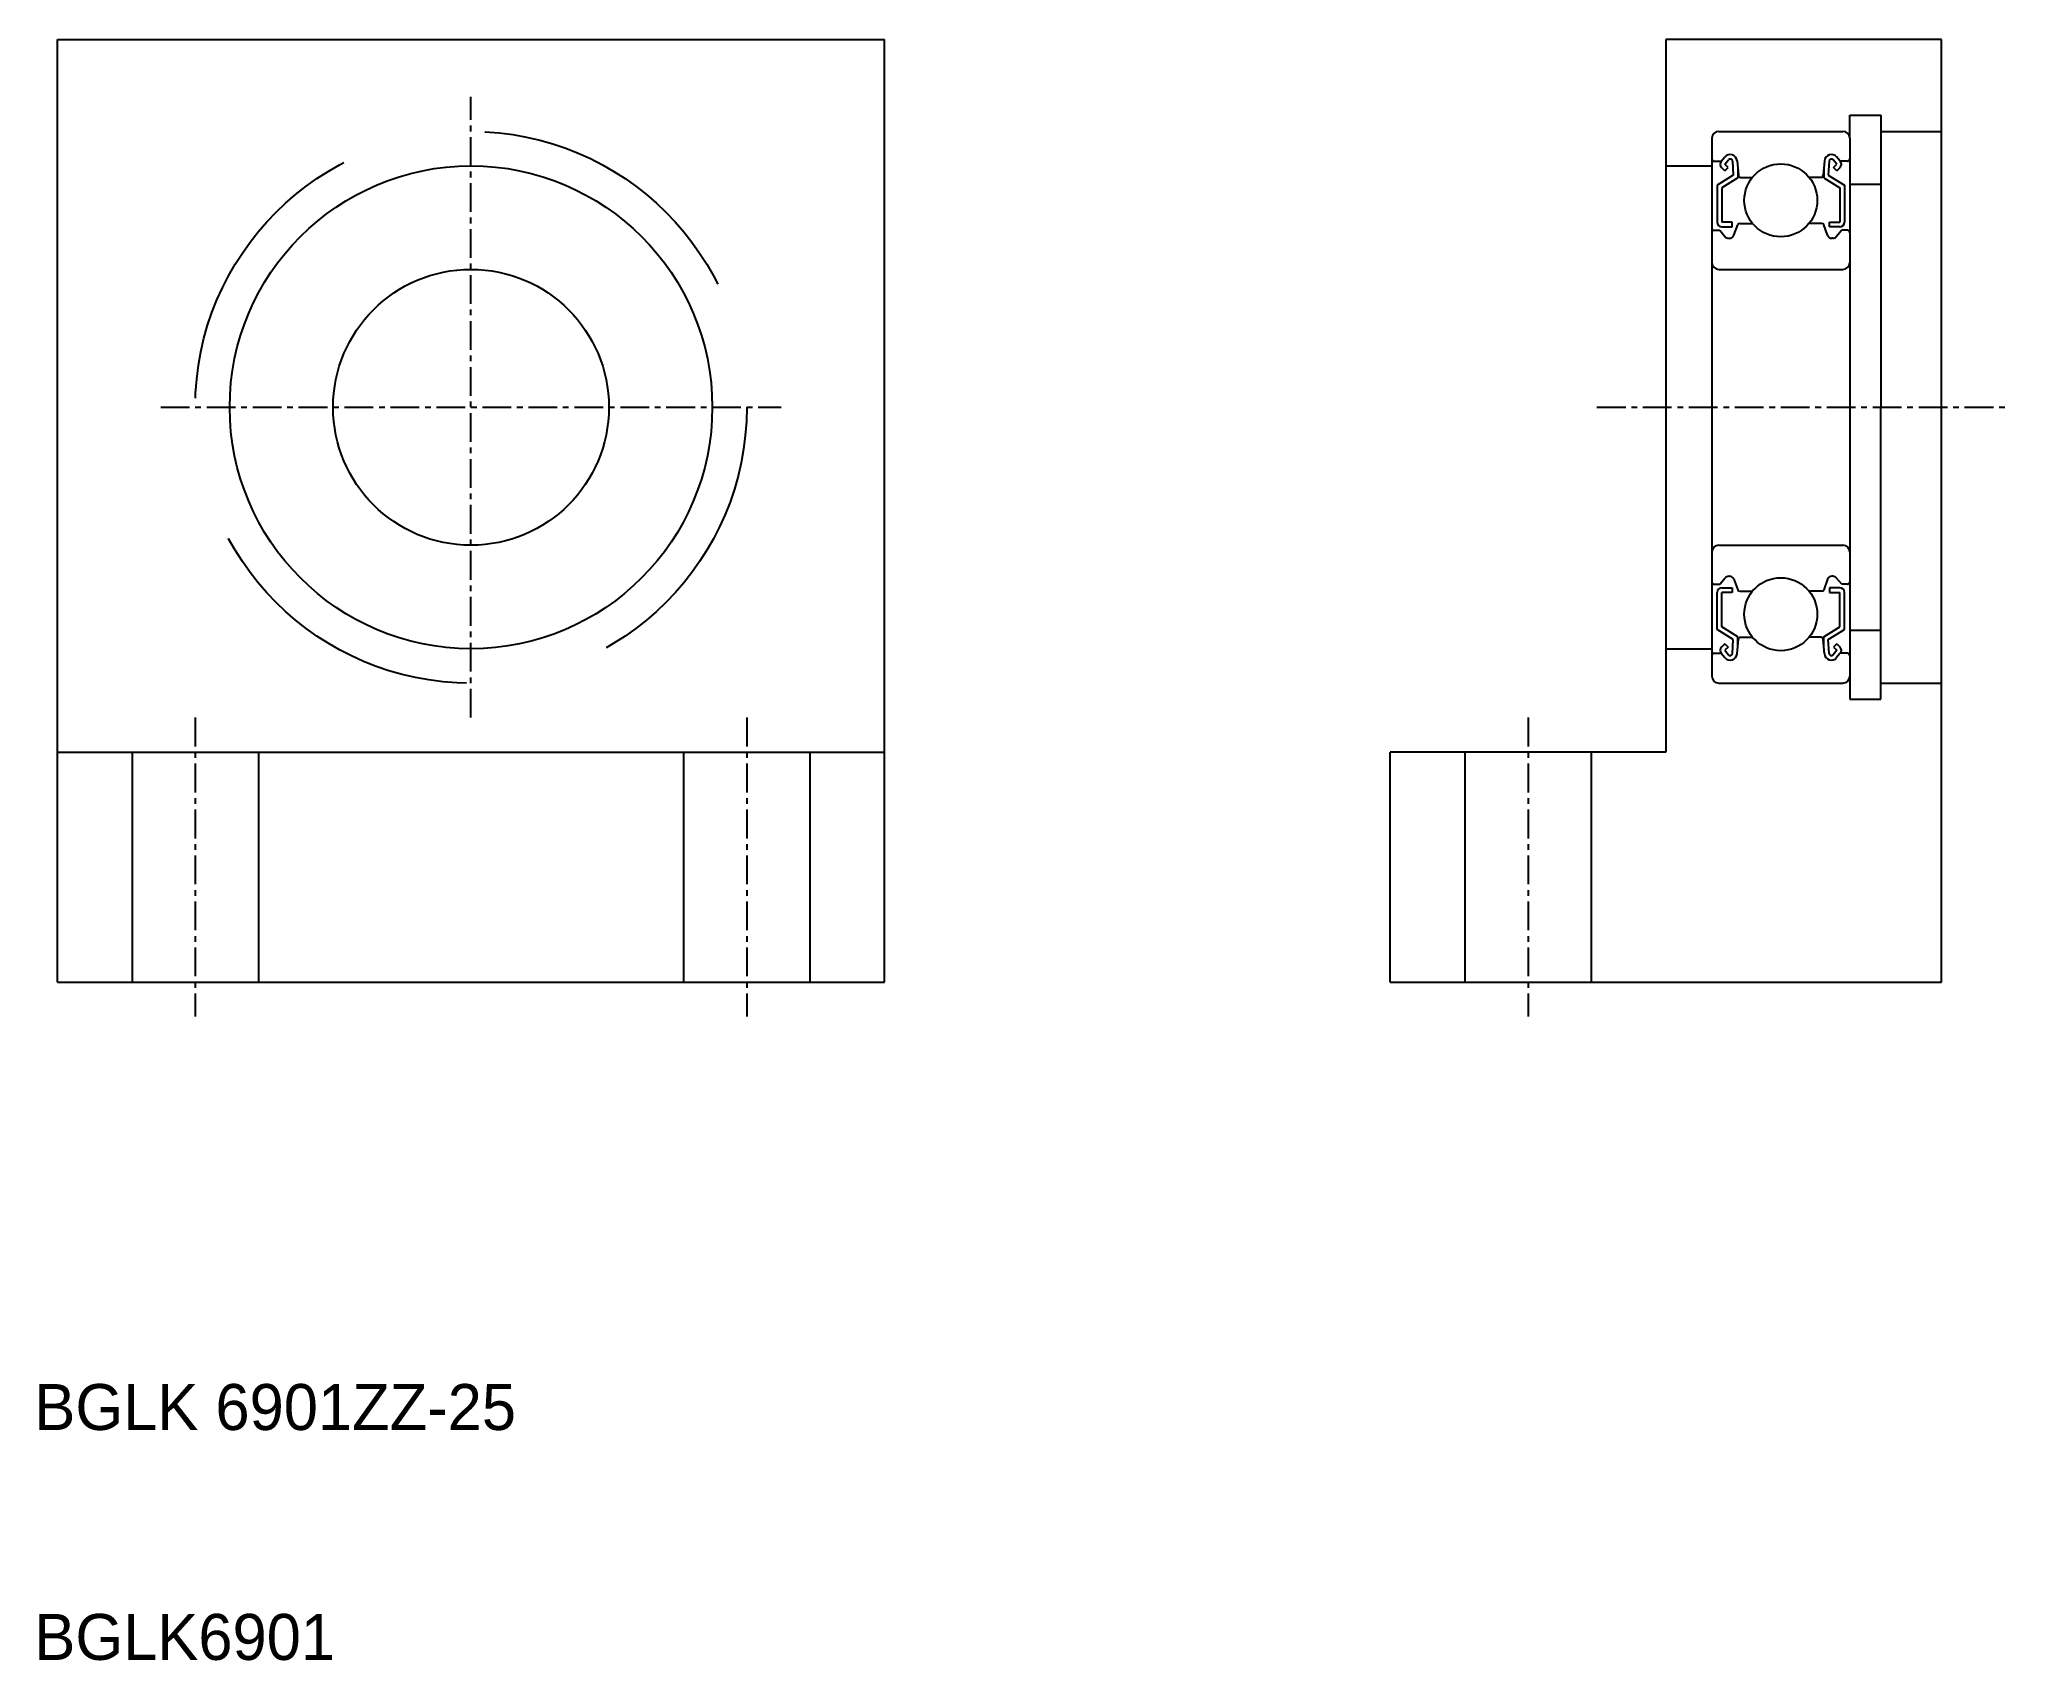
# Model space of a CAD drawing. Extents: x 98.5 to 184.3, y 66.9 to 137.4.
import ezdxf

# ---------------------------------------------------------------- set-up
doc = ezdxf.new("R2010")
doc.units = 0
doc.linetypes.add('CENTER', pattern=[2, 1.25, -0.25, 0.25, -0.25])
doc.linetypes.add('DASHED', pattern=[19.05, 12.7, -6.35])
doc.layers.get('0').update_dxf_attribs({"linetype": 'CONTINUOUS'})
doc.layers.add('CENTER', color=1, linetype='CENTER')

msp = doc.modelspace()

# ---------------------------------------------------------------- linework, layer by layer
for p, q in [((99.286, 96.389), (99.286, 137.389)), ((99.286, 137.389), (135.286, 137.389)), ((135.286, 96.389), (135.286, 137.389)), ((181.286, 137.389), (169.286, 137.389)), ((169.286, 137.389), (169.286, 106.389)), ((181.286, 96.389), (181.286, 137.389)), ((177.286, 133.089), (177.286, 134.089)), ((177.286, 134.089), (178.636, 134.089)), ((178.636, 134.089), (178.636, 121.389)), ((171.286, 133.089), (171.286, 109.689)), ((171.586, 133.389), (176.986, 133.389)), ((177.286, 133.089), (177.286, 109.689)), ((178.636, 133.389), (181.286, 133.389)), ((171.696, 132.089), (171.855, 132.279)), ((171.849, 131.96), (172.009, 132.15)), ((172.384, 132.112), (172.439, 131.48)), ((176.187, 132.112), (176.133, 131.48)), ((176.723, 131.96), (176.563, 132.15)), ((176.876, 132.089), (176.716, 132.279)), ((171.386, 132.089), (171.696, 132.089)), ((172.218, 131.487), (171.518, 131.05)), ((171.849, 131.678), (171.707, 131.819)), ((172.418, 131.376), (171.718, 130.939)), ((171.991, 131.819), (171.849, 131.96)), ((171.849, 131.678), (171.991, 131.819)), ((172.185, 132.091), (172.218, 131.487)), ((172.418, 131.723), (172.418, 131.376)), ((172.538, 131.389), (173.053, 131.389)), ((176.033, 131.389), (175.519, 131.389)), ((176.154, 131.723), (176.154, 131.376)), ((176.154, 131.376), (176.854, 130.939)), ((176.386, 132.091), (176.354, 131.487)), ((176.354, 131.487), (177.054, 131.05)), ((176.581, 131.819), (176.723, 131.96)), ((176.723, 131.678), (176.581, 131.819)), ((176.723, 131.678), (176.864, 131.819)), ((177.186, 132.089), (176.876, 132.089)), ((171.518, 131.05), (171.518, 129.439)), ((171.718, 130.939), (171.718, 129.439)), ((176.854, 130.939), (176.854, 129.439)), ((177.054, 131.05), (177.054, 129.439)), ((177.286, 131.089), (178.636, 131.089)), ((171.386, 129.089), (171.636, 129.089)), ((171.636, 129.089), (171.869, 128.81)), ((172.168, 129.439), (171.718, 129.439)), ((171.718, 129.239), (172.168, 129.239)), ((172.022, 128.739), (172.059, 128.739)), ((172.168, 129.239), (172.168, 129.439)), ((172.247, 128.871), (172.411, 129.323)), ((172.505, 129.389), (173.053, 129.389)), ((176.067, 129.389), (175.519, 129.389)), ((176.325, 128.871), (176.161, 129.323)), ((176.404, 129.239), (176.404, 129.439)), ((176.404, 129.439), (176.854, 129.439)), ((176.854, 129.239), (176.404, 129.239)), ((176.549, 128.739), (176.513, 128.739)), ((176.936, 129.089), (176.702, 128.81)), ((177.186, 129.089), (176.936, 129.089)), ((171.586, 127.389), (176.986, 127.389)), ((178.636, 108.689), (178.636, 121.389)), ((171.586, 115.389), (176.986, 115.389)), ((171.386, 113.689), (171.636, 113.689)), ((171.518, 111.728), (171.518, 113.339)), ((171.636, 113.689), (171.869, 113.967)), ((171.718, 113.539), (172.168, 113.539)), ((171.718, 111.839), (171.718, 113.339)), ((172.168, 113.339), (171.718, 113.339)), ((171.83, 113.539), (171.83, 113.539)), ((171.943, 113.539), (171.943, 113.539)), ((172.022, 114.039), (172.059, 114.039)), ((172.168, 113.539), (172.168, 113.339)), ((172.247, 113.907), (172.411, 113.455)), ((172.505, 113.389), (173.053, 113.389)), ((176.067, 113.389), (175.519, 113.389)), ((176.325, 113.907), (176.161, 113.455)), ((176.854, 113.539), (176.404, 113.539)), ((176.404, 113.539), (176.404, 113.339)), ((176.404, 113.339), (176.854, 113.339)), ((176.549, 114.039), (176.513, 114.039)), ((176.936, 113.689), (176.702, 113.967)), ((176.854, 111.839), (176.854, 113.339)), ((177.186, 113.689), (176.936, 113.689)), ((177.054, 111.728), (177.054, 113.339)), ((172.218, 111.291), (171.518, 111.728)), ((172.418, 111.402), (171.718, 111.839)), ((176.154, 111.402), (176.854, 111.839)), ((176.354, 111.291), (177.054, 111.728)), ((177.286, 111.689), (178.636, 111.689)), ((171.386, 110.689), (171.696, 110.689)), ((171.696, 110.689), (171.855, 110.498)), ((171.849, 111.1), (171.707, 110.959)), ((171.849, 111.1), (171.991, 110.959)), ((171.991, 110.959), (171.849, 110.818)), ((171.849, 110.818), (172.009, 110.627)), ((172.185, 110.686), (172.218, 111.291)), ((172.384, 110.665), (172.439, 111.297)), ((172.418, 111.055), (172.418, 111.402)), ((172.538, 111.389), (173.053, 111.389)), ((176.033, 111.389), (175.519, 111.389)), ((176.187, 110.665), (176.133, 111.297)), ((176.154, 111.055), (176.154, 111.402)), ((176.386, 110.686), (176.354, 111.291)), ((176.723, 110.818), (176.563, 110.627)), ((176.723, 111.1), (176.581, 110.959)), ((176.581, 110.959), (176.723, 110.818)), ((176.876, 110.689), (176.716, 110.498)), ((176.723, 111.1), (176.864, 110.959)), ((177.186, 110.689), (176.876, 110.689)), ((171.586, 109.389), (176.986, 109.389)), ((177.286, 109.689), (177.286, 108.689)), ((178.636, 109.389), (181.286, 109.389)), ((177.286, 108.689), (178.636, 108.689)), ((99.286, 106.389), (135.286, 106.389)), ((157.286, 96.389), (157.286, 106.389)), ((169.286, 106.389), (157.286, 106.389)), ((99.286, 96.389), (135.286, 96.389)), ((157.286, 96.389), (181.286, 96.389))]:
    msp.add_line(p, q)
at = {"color": 7, "linetype": 'CONTINUOUS'}
for p, q in [((169.286, 131.889), (171.286, 131.889)), ((169.286, 110.889), (171.286, 110.889))]:
    msp.add_line(p, q, dxfattribs=at)
at = {"color": 3, "linetype": 'DASHED'}
for p, q in [((102.536, 106.389), (102.536, 96.389)), ((108.036, 106.389), (108.036, 96.389)), ((126.536, 106.389), (126.536, 96.389)), ((132.036, 106.389), (132.036, 96.389)), ((160.536, 106.389), (160.536, 96.389)), ((166.036, 106.389), (166.036, 96.389))]:
    msp.add_line(p, q, dxfattribs=at)
msp.add_circle((117.286, 121.389), 12, dxfattribs=at)
for centre, radius in [((117.286, 121.389), 10.5), ((174.286, 130.389), 1.587), ((117.286, 121.389), 6), ((174.286, 112.389), 1.587)]:
    msp.add_circle(centre, radius)
for centre, radius, start, end in [((171.586, 133.089), 0.3, 90, 180), ((176.986, 133.089), 0.3, 0, 90), ((171.386, 132.189), 0.1, 180, 270), ((172.085, 132.086), 0.3, 4.93496, 139.9921), ((172.085, 132.086), 0.1, 3.08644, 139.96282), ((176.486, 132.086), 0.3, 40.0079, 175.06504), ((176.486, 132.086), 0.1, 40.03718, 176.91356), ((177.186, 132.189), 0.1, 270, 0), ((171.849, 131.96), 0.2, 139.9921, 224.99797), ((172.538, 131.489), 0.1, 184.93496, 269.99889), ((176.033, 131.489), 0.1, 270.00111, 355.06504), ((176.722, 131.96), 0.2, 315.00203, 40.0079), ((171.386, 128.989), 0.1, 90, 180), ((171.718, 129.439), 0.2, 180, 270), ((172.022, 128.939), 0.2, 219.98626, 270), ((172.059, 128.939), 0.2, 270, 340.05843), ((172.505, 129.289), 0.1, 89.99895, 160.05843), ((176.067, 129.289), 0.1, 19.94157, 90.00105), ((176.513, 128.939), 0.2, 199.94157, 270), ((176.549, 128.939), 0.2, 270, 320.01374), ((176.854, 129.439), 0.2, 270, 0), ((177.186, 128.989), 0.1, 0, 90), ((171.586, 127.689), 0.3, 180, 270), ((176.986, 127.689), 0.3, 270, 0), ((171.586, 115.089), 0.3, 90, 180), ((176.986, 115.089), 0.3, 0, 90), ((171.386, 113.789), 0.1, 180, 270), ((171.718, 113.339), 0.2, 90, 180), ((172.022, 113.839), 0.2, 90, 140.01374), ((172.059, 113.839), 0.2, 19.94157, 90), ((172.505, 113.489), 0.1, 199.94157, 270.00105), ((176.067, 113.489), 0.1, 269.99895, 340.05843), ((176.513, 113.839), 0.2, 90, 160.05843), ((176.549, 113.839), 0.2, 39.98626, 90), ((176.854, 113.339), 0.2, 0, 90), ((177.186, 113.789), 0.1, 270, 0), ((171.386, 110.589), 0.1, 90, 180), ((171.849, 110.817), 0.2, 135.00203, 220.0079), ((172.085, 110.691), 0.3, 220.0079, 355.06504), ((172.085, 110.692), 0.1, 220.03718, 356.91356), ((172.538, 111.289), 0.1, 90.00111, 175.06504), ((176.033, 111.289), 0.1, 4.93496, 89.99889), ((176.486, 110.691), 0.3, 184.93496, 319.9921), ((176.486, 110.692), 0.1, 183.08644, 319.96282), ((176.722, 110.817), 0.2, 319.9921, 44.99797), ((177.186, 110.589), 0.1, 0, 90), ((171.586, 109.689), 0.3, 180, 270), ((176.986, 109.689), 0.3, 270, 0)]:
    msp.add_arc(centre, radius, start, end)
at = {"layer": 'CENTER', "color": 1, "linetype": 'CENTER'}
for p, q in [((117.286, 107.889), (117.286, 134.889)), ((103.786, 121.389), (130.786, 121.389)), ((166.286, 121.389), (184.286, 121.389)), ((105.286, 107.889), (105.286, 94.889)), ((129.286, 107.889), (129.286, 94.889)), ((163.286, 107.889), (163.286, 94.889))]:
    msp.add_line(p, q, dxfattribs=at)

# ---------------------------------------------------------------- texts
for s, p in [('BGLK 6901ZZ-25', (98.286, 76.903)), ('BGLK6901', (98.286, 66.903))]:
    msp.add_text(s, height=2).set_placement(p)

doc.saveas('drawing.dxf')
